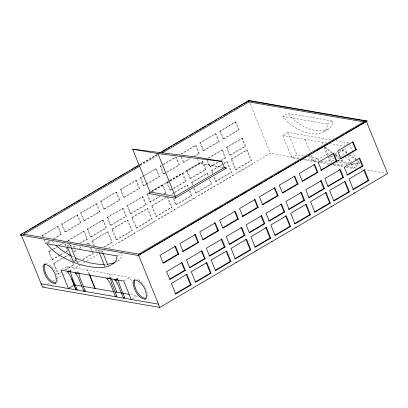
<?xml version="1.0" encoding="UTF-8"?>
<svg xmlns="http://www.w3.org/2000/svg" width="408" height="408" viewBox="0 0 408 408"><rect width="100%" height="100%" fill="white"/><g stroke="black" fill="none" stroke-linecap="round" stroke-linejoin="round"><path stroke-width="0.31" stroke-dasharray="2.04 1.53" d="M147.553 296.534C147.66 289.95 143.769 283.453 138.455 279.72M332.321 121.003L327.155 124.037C328.267 132.998 317.108 135.155 310.406 133.467C299.625 131.264 289.308 125.414 282.871 116.351L288.038 113.317L332.321 121.003C333.341 126.868 327.573 129.979 323.197 132.212M122.15 253.49L121.579 257.025L119.019 260.401L116.438 261.916M68.539 245.126L69.319 244.902A1.709 0.515 -22.1 0 1 70.171 245.05L70.013 245.381A1.617 0.49 -22.1 0 1 68.722 246.141L67.937 246.366M101.995 250.573L101.832 250.905A1.617 0.49 -22.1 0 1 100.541 251.665L99.756 251.884A1.709 0.515 -22.1 0 1 98.904 251.736L99.067 251.404A1.617 0.49 -22.1 0 1 100.358 250.65L101.143 250.425A1.709 0.515 -22.1 0 1 101.995 250.573L102.709 252.333M78.688 272.416L78.28 271.891L77.092 271.968M110.231 277.904L110.247 277.567L109.477 277.353M57.181 281.816C58.324 274.681 53.392 266.465 46.869 263.517M67.249 245.881L67.085 246.218A1.709 0.515 -22.1 0 0 67.162 246.325M110.165 278.037L110.196 277.384L109.074 277.379M139.827 164.546L156.83 154.55M140.036 164.73L157.595 154.413M140.377 164.791L157.391 154.79M140.321 165.77L159.523 154.484M42.57 236.569L42.111 235.431L57.599 226.328L58.283 226.445L61.501 234.411L54.029 238.802M61.511 224.028L77.005 214.924L77.683 215.041L80.917 223.003L65.428 232.106L64.745 231.989L61.511 224.028L62.195 224.145L77.683 215.041M80.565 212.828L96.058 203.725L96.742 203.842L99.97 211.803L84.482 220.906L83.798 220.789L80.565 212.828L81.248 212.945L96.742 203.842M100.45 201.144L115.938 192.041L116.622 192.163L119.85 200.119L104.361 209.222L103.678 209.105L100.45 201.144L101.128 201.266L116.622 192.163M120.329 189.465L135.818 180.361L136.501 180.479L139.73 188.44L124.241 197.543L123.558 197.421L120.329 189.465L121.008 189.582L136.501 180.479M146.793 184.289L144.121 185.859L143.438 185.742L140.209 177.781L143.947 175.583M144.483 175.267L155.698 168.677L156.381 168.795L159.61 176.756L147.324 183.972M166.138 172.921L164.001 174.175L163.317 174.058L160.089 166.097L162.756 164.526M163.292 164.215L175.578 156.993L176.261 157.111L179.494 165.072L166.673 172.604M180.504 154.102L195.458 145.309L196.141 145.427L199.374 153.388L194.565 156.213M199.849 142.734L215.337 133.63L216.021 133.748L219.254 141.704L203.76 150.807L203.082 150.69L199.849 142.734L200.532 142.851L216.021 133.748M219.728 131.05L235.217 121.946L235.901 122.063L239.134 130.024L223.64 139.128L222.962 139.006L219.728 131.05L220.412 131.167L235.901 122.063M42.111 235.431L42.794 235.549L58.283 226.445M140.209 177.781L140.887 177.898L156.381 168.795M160.089 166.097L160.767 166.214L162.904 164.959M163.44 164.648L176.261 157.111M181.183 154.219L196.141 145.427M43.957 239.975L45.344 243.387L50.148 240.562M53.356 238.68L60.833 234.284L61.516 234.401M64.745 231.989L80.238 222.88L80.917 223.003M83.798 220.789L99.292 211.686L99.97 211.803M103.678 209.105L119.172 200.002L119.85 200.119M123.558 197.421L139.052 188.317L139.73 188.44M143.438 185.742L158.931 176.639L159.61 176.756M163.317 174.058L165.99 172.487M166.525 172.171L178.811 164.954L179.494 165.072M181.121 157.259L183.202 162.374L190.143 158.294M193.882 156.096L198.691 153.27L199.374 153.388M203.082 150.69L218.571 141.586L219.254 141.704M222.962 139.006L238.451 129.902L239.134 130.024M47.093 242.877L49.761 241.312M183.202 162.374L183.881 162.491L190.291 158.727M47.705 243.112L50.806 241.291M151.169 191.408L169.162 180.831M169.708 180.509L199.155 163.205L224.38 167.586M60.083 255.342L52.601 259.738L51.928 259.615L48.7 251.654L52.438 249.456M52.974 249.145L56.712 246.947M59.384 245.376L64.189 242.551L67.422 250.512L68.105 250.629M68.564 241.388L68.1 240.251L83.594 231.147L84.272 231.265L87.506 239.226L80.56 243.306M87.154 229.056L102.648 219.953L103.326 220.07L106.559 228.026L91.071 237.13L90.387 237.012L87.154 229.056L87.837 229.174L103.326 220.07M107.034 217.372L122.528 208.269L123.206 208.386L126.439 216.347L110.951 225.451L110.267 225.328L107.034 217.372L107.717 217.489L123.206 208.386M126.913 205.688L142.407 196.585L143.086 196.702L146.319 204.663L130.83 213.766L130.147 213.649L126.913 205.688L127.597 205.805L143.086 196.702M160.324 196.432L150.71 202.082L150.027 201.965L146.793 194.004L148.4 193.066M151.603 191.179L162.287 184.901L162.971 185.018L166.199 192.979L164.597 193.922M172.727 189.144L170.59 190.398L169.906 190.281L166.678 182.32L169.346 180.754M169.881 180.438L182.167 173.216L182.85 173.339L186.079 181.295L173.262 188.833M186.558 170.641L202.047 161.537L202.73 161.655L205.958 169.611L190.47 178.719L189.786 178.597L186.558 170.641L187.236 170.758L202.73 161.655M208.039 158.013L221.927 149.853L222.61 149.971L225.838 157.932L221.034 160.757M226.318 147.273L241.806 138.169L242.49 138.286L245.723 146.248L230.229 155.351L229.551 155.234L226.318 147.273L226.996 147.39L242.49 138.286M49.368 251.782L51.515 250.517M53.652 249.263L56.855 247.381M60.588 245.188L63.791 243.306M68.1 240.251L68.784 240.368L84.272 231.265M146.793 194.004L147.477 194.121L148.548 193.494M151.751 191.612L162.971 185.018M166.678 182.32L167.356 182.442L169.493 181.183M170.029 180.871L182.85 173.339M208.723 158.131L222.61 149.971M152.215 191.678L169.621 181.453M170.161 181.137L200.073 163.557L222.595 167.464M51.928 259.615L59.945 254.903M60.476 254.592L63.684 252.705M65.821 251.45L67.422 250.512M72.935 247.268L76.143 245.386M79.881 243.188L86.822 239.108L87.506 239.226M90.387 237.012L105.876 227.909L106.559 228.026M110.267 225.328L125.761 216.225L126.439 216.347M130.147 213.649L145.641 204.546L146.319 204.663M150.027 201.965L159.645 196.314M163.914 193.805L165.52 192.862L166.199 192.979M169.906 190.281L172.579 188.71M173.114 188.399L185.4 181.178L186.079 181.295M189.786 178.597L205.28 169.493L205.958 169.611M207.131 160.66L209.666 166.918L219.815 160.951M220.351 160.635L225.16 157.814L225.838 157.932M229.551 155.234L245.04 146.13L245.723 146.248M60.619 255.026L65.423 252.205M65.953 251.889L68.09 250.634L67.177 248.355M73.618 247.386L76.286 245.82M209.666 166.918L210.35 167.035L218.897 162.012M62.195 271.922L58.456 274.12L57.773 274.003L53.479 263.42L63.628 257.458M64.158 257.142L68.967 254.317M73.945 251.389L76.617 249.824M79.29 248.253L81.962 246.682M86.236 244.173L88.368 242.913L89.051 243.035L89.765 244.795M94.08 246.111L91.933 240.822L107.426 231.719L108.105 231.836L112.404 242.418L103.856 247.437M111.812 229.138L127.306 220.034L127.984 220.152L132.284 230.734L116.79 239.838L116.112 239.72L111.812 229.138L112.496 229.255L127.984 220.152M131.692 217.454L147.186 208.35L147.864 208.468L152.164 219.05L136.67 228.154L135.992 228.036L131.692 217.454L132.376 217.571L147.864 208.468M151.572 205.77L167.066 196.666L171.36 207.249L172.043 207.366L167.744 196.789L152.255 205.892L151.572 205.77L155.871 216.352L156.55 216.47L172.043 207.366M174.124 192.52L171.452 194.091L172.135 194.208L174.272 192.953M174.66 192.204L186.946 184.987L187.624 185.105L188.583 187.456M192.525 185.344L191.332 182.407L206.825 173.303L207.509 173.42L208.463 175.772M212.41 173.66L211.216 170.722L223.502 163.501M224.033 163.19L226.705 161.619L227.389 161.736L231.683 172.319L216.194 181.422L215.511 181.305L213.603 176.603M231.096 159.038L246.585 149.935L247.268 150.052L251.563 160.635L236.074 169.738L235.391 169.621L231.096 159.038L231.775 159.156L247.268 150.052M53.479 263.42L54.157 263.537L64.306 257.576M64.841 257.259L69.651 254.434M74.093 251.823L77.301 249.941M79.438 248.681L82.64 246.799M86.914 244.29L89.051 243.035M91.933 240.822L92.616 240.939L108.105 231.836M174.808 192.637L187.624 185.105M191.332 182.407L192.015 182.524L207.509 173.42M211.216 170.722L211.895 170.84L227.389 161.736M298.59 158.972L291.776 157.789L282.703 135.441L287.87 132.406L331.663 140.005M61.985 269.555L67.152 266.521L129.938 277.415L132.503 283.728M57.773 274.003L60.445 272.432M64.719 269.923L73.267 264.899L73.945 265.016L73.231 263.252M76.459 260.834L77.173 262.599L79.846 261.028M82.518 259.462L92.667 253.496L93.35 253.613L92.392 251.262M99.435 249.518L96.232 251.399L95.273 249.048M103.709 247.008L111.721 242.296L112.404 242.418M116.112 239.72L131.6 230.617L132.284 230.734M135.992 228.036L151.48 218.933L152.164 219.05M155.871 216.352L171.36 207.249M173.364 198.793L175.751 204.668L191.24 195.565L191.923 195.682L189.776 190.393M193.724 188.282L195.631 192.989L211.12 183.881L211.803 184.003L209.896 179.301M215.511 181.305L230.999 172.201L231.683 172.319M235.391 169.621L250.884 160.517L251.563 160.635M65.397 270.04L73.945 265.016M77.173 262.599L77.857 262.716L80.529 261.145M83.196 259.58L93.35 253.613M99.583 249.951L96.91 251.522L95.957 249.171M175.751 204.668L176.429 204.785L191.923 195.682M195.631 192.989L196.314 193.106L211.803 184.003M42.493 287.089L45.237 285.478M47.43 284.187L50.174 282.576M52.918 280.964L55.661 279.353M56.212 279.031L62.245 275.482M62.796 275.16L66.637 272.901M69.926 270.968L79.805 265.164M80.351 264.843L84.742 262.262M86.935 260.972L99.006 253.878M101.204 252.588L105.045 250.334M108.885 248.074L270.3 153.214L300.104 158.386M117.601 255.638L121.217 253.511M291.776 157.789L296.942 154.754L304.373 156.045M318.73 161.619L317.383 158.299L312.222 161.333L309.386 154.357M311.309 155.198L313.971 161.752L327.604 153.745L330.036 154.163M328.67 157.289L334.121 154.081M334.667 153.76L336.85 152.48M339.028 151.2L341.756 149.598L343.46 149.894L348.937 154.056M331.005 164.71L328.124 157.605L329.827 157.901L333.096 155.978M335.279 154.698L338.553 152.776M339.094 152.454L343.46 149.894M124.256 280.755L129.938 277.415M337.549 160.864L340.277 159.263M348.35 163.674L337.824 161.849L332.663 164.883L343.806 166.816M346.285 167.249L353.093 168.428L358.26 165.393L356.108 160.104M132.233 298.819L137.394 295.785L129.963 294.494M115.25 262.543L119.019 260.401M118.284 282.78L117.805 282.963M328.358 129.178C313.589 134.411 296.937 125.062 288.038 113.317M74.98 259.87L74.577 260.003A1.617 0.49 -22.1 0 0 74.185 260.171M68.748 270.718L70.033 270.494L70.849 270.866M116.096 278.95L117.489 278.659L118.31 279.031M108.635 277.455L109.181 277.312M116.54 278.827L118.152 278.939M321.269 161.43L335.238 160.4M337.778 160.211L340.955 159.977L342.659 160.273L341.659 159.518M336.84 160.706L342.659 160.273M346.79 164.602L339.17 165.164L337.824 161.849M350.6 164.322L360.126 163.618M105.341 264.379L106.519 264.338M282.871 116.351L327.155 124.037M336.044 140.765L349.187 143.045L344.02 146.079L330.49 143.733M282.703 135.441L326.186 142.989M335.514 155.117L339.772 155.856M340.379 155.958L342.205 156.274M337.447 160.808L349.615 162.919M352.655 163.45L359.693 163.231L357.199 161.339M308.091 156.687L317.383 158.299M351.446 164.215L358.26 165.393M304.45 159.14L317.49 161.405M320.591 161.94L330.5 163.659M333.596 164.2L344.138 166.025M347.244 166.566L357.179 168.29M360.279 168.83L363.385 169.366M364.007 169.478L386.361 173.354M302.93 159.722L313.915 161.629M313.971 161.752L318.842 162.598M319.449 162.705L330.398 164.602M252.231 163.832L252.909 163.955L237.42 173.058L236.737 172.936M232.825 175.236L233.509 175.353L218.015 184.457L217.337 184.339M213.772 186.436L214.455 186.553L198.961 195.656L198.283 195.539M193.892 198.115L194.575 198.237L179.081 207.341L178.403 207.223M174.012 209.799L174.695 209.916L159.202 219.025L158.523 218.902M154.132 221.483L154.816 221.6L139.322 230.704L138.644 230.586M134.252 233.167L134.931 233.284L119.442 242.388L118.759 242.27M45.344 243.387L46.022 243.505L44.64 240.098M48.7 251.654L49.378 251.772L52.601 259.738M136.91 279.143L137.94 279.526M200.073 163.557L199.155 163.205L197.574 159.314M72.043 256.306L73.746 257.116M345.127 157.065L351.441 161.828M334.407 158.87L327.604 153.745L324.722 146.64M349.437 154.438L356.908 160.12M357.408 160.497L359.402 162.012M346.739 153.382L341.756 149.598L344.638 156.697M348.728 154.897L355.205 159.824M325.217 147.018L332.693 152.699M335.182 154.591L339.665 158.003M324.513 147.482L331.985 153.163M335.473 155.815L340.955 159.977M52.234 241.138L55.019 244.321M349.421 143.636L352.288 150.695M352.527 151.281L355.873 159.513M344.74 147.844L347.601 154.902M347.84 155.489L351.186 163.725M351.426 164.312L353.093 168.428M329.827 157.901L331.714 162.557M321.881 142.239L322.81 144.519M323.962 147.364L327.43 155.902M304.842 139.281L310.167 152.373M287.87 132.406L296.942 154.754M250.022 103.265L270.3 153.214M235.217 121.946L238.451 129.902M241.806 138.169L245.04 146.13M246.585 149.935L250.884 160.517M220.412 131.167L223.64 139.128M226.996 147.39L230.229 155.351M231.775 159.156L236.074 169.738M215.337 133.63L218.571 141.586M221.927 149.853L225.16 157.814M226.705 161.619L230.999 172.201M200.532 142.851L203.76 150.807M207.351 159.645L210.35 167.035M211.895 170.84L212.849 173.191M214.282 176.72L216.194 181.422M195.458 145.309L198.691 153.27M202.047 161.537L205.28 169.493M206.825 173.303L208.019 176.241M209.452 179.77L211.12 183.881M181.57 156.805L183.881 162.491M187.236 170.758L190.47 178.719M192.015 182.524L192.969 184.875M194.402 188.404L196.314 193.106M175.578 156.993L178.811 164.954M182.167 173.216L185.4 181.178M186.946 184.987L188.139 187.925M189.332 190.862L191.24 195.565M160.767 166.214L164.001 174.175M167.356 182.442L170.59 190.398M174.043 198.91L176.429 204.785M155.698 168.677L158.931 176.639M162.287 184.901L165.52 192.862M140.887 177.898L144.121 185.859M147.477 194.121L150.71 202.082M152.255 205.892L156.55 216.47M135.818 180.361L139.052 188.317M142.407 196.585L145.641 204.546M147.186 208.35L151.48 218.933M121.008 189.582L124.241 197.543M127.597 205.805L130.83 213.766M132.376 217.571L136.67 228.154M115.938 192.041L119.172 200.002M122.528 208.269L125.761 216.225M127.306 220.034L131.6 230.617M101.128 201.266L104.361 209.222M107.717 217.489L110.951 225.451M112.496 229.255L116.79 239.838M96.058 203.725L99.292 211.686M102.648 219.953L105.876 227.909M107.426 231.719L111.721 242.296M109.497 273.87L111.129 277.884M81.248 212.945L84.482 220.906M87.837 229.174L91.071 237.13M92.616 240.939L94.523 245.641M91.198 248.324L92.157 250.675M77.005 214.924L80.238 222.88M83.594 231.147L86.822 239.108M88.368 242.913L89.087 244.678M90.28 247.615L92.667 253.496M62.195 224.145L65.428 232.106M68.784 240.368L69.243 241.505M70.63 244.917L71.553 247.192M76.903 260.365L77.857 262.716M70.171 245.05L71.104 247.34M69.717 244.234L71.334 248.212M65.331 243.806L66.244 246.085M57.599 226.328L60.833 234.284M69.207 254.903L71.594 260.783M71.834 261.37L73.267 264.899M67.152 266.521L68.779 270.535M42.794 235.549L43.243 236.691M54.157 263.537L58.456 274.12M67.31 245.897A1.617 0.49 -22.1 0 1 68.6 245.137M73.517 260.564A1.617 0.49 -22.1 0 1 73.817 260.36M89.454 274.66L87.593 270.065L89.469 274.66"/><path stroke-width="0.61" d="M175.226 198.161L175.302 196.427L157.901 153.566L132.677 149.19L150.078 192.046L175.302 196.427L224.38 167.586L226.348 168.116L175.226 198.161L148.956 193.596L150.078 192.046M76.184 260.08L71.334 247.911M138.378 255.51L138.684 254.123L365.236 120.987L367.22 121.028L138.378 255.51L20.4 235.039L21.884 233.855L139.276 164.868M134.716 279.98C133.105 287.201 138.587 297.493 146.141 298.646M76.041 289.619C75.684 290.384 78.035 289.522 76.964 289.318M107.151 278.113L107.12 278.761L108.242 278.771M107.258 278.047L107.069 278.577L110.002 283.035L115.52 296.626L116.336 296.621L116.846 296.259L111.328 282.673L110.522 278.287M115.163 279.419L114.969 279.949L117.902 284.407L123.42 297.998L124.236 297.993L124.731 297.57L119.233 284.045L118.539 280.286M45.589 263.604L44.676 264.353C43.064 271.575 48.542 281.867 56.095 283.019M67.978 271.055L67.514 271.784L70.446 276.241L75.965 289.828M75.883 272.427L75.414 273.156L78.346 277.613L83.864 291.2L84.68 291.2L85.196 290.838L79.677 277.251L78.871 272.865M115.439 279.225C113.613 280.551 117.183 280.393 117.795 279.602M117.351 282.632L117.336 282.994M115.704 296.335L115.52 296.626M159.574 152.939L248.436 100.715L249.242 100.552L367.22 121.028M20.4 235.039L22.593 233.748M24.24 232.779L25.337 232.132M26.438 231.489L28.081 230.52M29.182 229.877L30.824 228.908M31.926 228.266L35.766 226.006M36.863 225.359L41.254 222.783M42.35 222.136L43.998 221.167M45.094 220.524L46.191 219.876M47.838 218.912L48.934 218.265M50.036 217.622L51.678 216.653M52.78 216.011L56.62 213.751M57.717 213.109L59.364 212.14M61.011 211.171L62.108 210.528M63.755 209.559L64.852 208.911M65.948 208.269L67.595 207.3M68.692 206.657L69.788 206.009M70.89 205.367L72.532 204.398M73.634 203.755L75.276 202.786M76.378 202.144L80.218 199.884M81.865 198.915L85.706 196.661M86.802 196.013L88.449 195.044M89.546 194.402L91.193 193.433M92.29 192.79L93.386 192.143M94.488 191.5L96.13 190.531M97.232 189.888L101.618 187.308M102.719 186.66L106.559 184.406M108.207 183.437L109.303 182.789M110.4 182.147L112.047 181.178M113.144 180.535L114.24 179.887M115.342 179.245L116.984 178.276M118.085 177.633L125.215 173.441M126.317 172.793L127.413 172.151M129.061 171.181L130.157 170.534M131.254 169.891L132.901 168.922M133.997 168.28L137.838 166.02M162.532 151.511L166.923 148.93M168.019 148.282L169.667 147.314M170.768 146.671L171.865 146.023M173.512 145.059L174.609 144.412M175.705 143.769L177.352 142.8M178.449 142.157L185.033 138.286M186.68 137.317L187.777 136.675M189.424 135.706L190.521 135.058M191.617 134.416L193.264 133.447M194.361 132.804L195.463 132.156M196.559 131.514L198.206 130.545M199.303 129.902L200.95 128.933M202.047 128.291L205.887 126.031M207.534 125.062L211.375 122.808M212.471 122.16L214.118 121.191M215.215 120.549L216.862 119.58M217.959 118.937L219.06 118.289M220.157 117.647L221.804 116.678M222.901 116.035L227.292 113.455M228.388 112.807L232.229 110.553M233.876 109.584L234.972 108.936M236.069 108.293L237.716 107.324M238.813 106.682L242.658 104.422M243.755 103.78L249.242 100.552M249.064 100.914L249.584 100.613M23.48 234.432L139.776 166.092M161.716 153.199L248.936 101.939L363.849 121.885M148.956 193.596L150.042 192.959M74.608 284.886L68.411 288.527L60.955 270.162L123.741 281.056L131.197 299.426M138.037 255.454L141.846 253.215M142.948 252.567L144.595 251.598M145.692 250.956L146.788 250.308M147.885 249.665L162.71 240.955M163.807 240.312L165.454 239.343M166.551 238.695L168.198 237.731M169.294 237.084L173.14 234.824M174.236 234.182L178.627 231.601M179.724 230.954L186.313 227.083M187.41 226.44L189.057 225.471M190.154 224.823L202.23 217.729M203.332 217.082L207.172 214.827M208.269 214.18L212.66 211.599M213.761 210.951L223.089 205.469M224.191 204.826L225.838 203.857M226.935 203.209L233.519 199.339M234.62 198.696L239.011 196.115M240.108 195.468L246.697 191.597M247.794 190.954L249.441 189.985M250.537 189.338L251.634 188.695M252.736 188.047L262.614 182.243M263.711 181.596L267.556 179.341M268.653 178.694L273.044 176.113M274.14 175.471L283.473 169.983M284.575 169.34L286.217 168.371M287.319 167.724L291.159 165.47M292.255 164.822L293.903 163.853M295.004 163.21L298.845 160.951M299.941 160.308L307.081 156.111M308.178 155.468L309.825 154.499M310.921 153.857L312.018 153.209M313.12 152.566L314.762 151.597M315.863 150.95L327.94 143.856M329.037 143.208L330.684 142.239M331.78 141.596L333.428 140.627M334.524 139.985L338.37 137.726M339.466 137.078L343.857 134.497M344.954 133.855L351.543 129.984M352.64 129.336L354.287 128.367M355.383 127.724L359.229 125.465M360.325 124.823L366.705 121.334M195.366 234.518L179.872 243.622L183.105 251.583L198.594 242.48L195.366 234.518L194.682 234.401M255.005 199.471L239.516 208.575L242.745 216.531L258.238 207.427L255.005 199.471L254.322 199.349L257.555 207.31L258.238 207.427M314.645 164.419L299.156 173.522L302.384 181.484L317.878 172.38L314.645 164.419L313.966 164.302L317.195 172.263L317.878 172.38M163.078 262.834L178.036 254.041L178.714 254.159L175.486 246.203L159.992 255.306L163.226 263.262L178.714 254.159M182.422 251.461L197.916 242.357L198.594 242.48M202.837 239.465L217.796 230.678L218.479 230.795L215.246 222.834L199.752 231.938L202.985 239.899L218.479 230.795M222.717 227.781L237.675 218.994L238.359 219.111L235.125 211.15L219.631 220.254L222.865 228.215L238.359 219.111M242.066 216.413L257.555 207.31M261.946 204.729L277.435 195.626L278.118 195.748L274.885 187.787L259.396 196.891L262.625 204.852L278.118 195.748M282.361 192.734L297.315 183.947L297.998 184.064L294.765 176.103L279.276 185.207L282.504 193.168L297.998 184.064M302.241 181.05L317.195 172.263M336.931 161.18L336.248 161.063L320.759 170.167L321.443 170.284L336.931 161.18L333.698 153.224L318.209 162.328L321.443 170.284M340.695 158.452L356.128 149.379M356.332 149.782L340.843 158.885L337.61 150.924L353.104 141.821L356.332 149.782L355.654 149.66L352.42 141.704M221.855 239.124L206.366 248.227L209.6 256.183L225.089 247.08L221.855 239.124L221.177 239.001M261.62 215.756L246.126 224.859L249.359 232.82L264.848 223.717L261.62 215.756L260.936 215.638L264.17 223.594L264.848 223.717M281.5 204.071L266.006 213.175L269.239 221.136L284.728 212.032L281.5 204.071L280.816 203.954L284.05 211.915L284.728 212.032M321.259 180.708L305.765 189.812L308.999 197.768L324.493 188.664L321.259 180.708L320.576 180.586L323.809 188.547L324.493 188.664M169.692 279.118L184.645 270.331L185.329 270.448L182.096 262.487L166.607 271.59L169.84 279.551L185.329 270.448M189.572 267.434L204.53 258.647L205.209 258.764L201.975 250.803L186.487 259.906L189.72 267.867L205.209 258.764M208.916 256.066L224.41 246.962L225.089 247.08M229.332 244.071L244.29 235.278L244.968 235.396L241.74 227.44L226.246 236.543L229.48 244.499L244.968 235.396M249.212 232.387L264.17 223.594M268.556 221.019L284.05 211.915M288.436 209.335L303.929 200.231L304.613 200.348L301.379 192.387L285.886 201.491L289.119 209.452L304.613 200.348M308.851 197.339L323.809 188.547M327.905 186.14L342.863 177.347L343.546 177.47L340.313 169.509L324.824 178.612L328.052 186.573L343.546 177.47M346.775 175.052L362.743 165.668M362.947 166.066L347.458 175.17L344.225 167.209L359.713 158.105L362.947 166.066L362.263 165.949L359.035 157.988M266.414 227.572L250.925 236.676L255.219 247.258L270.713 238.155L266.414 227.572L265.736 227.455L270.03 238.032L270.713 238.155M326.058 192.525L310.565 201.629L314.864 212.206L330.353 203.102L326.058 192.525L325.375 192.403L329.674 202.985L330.353 203.102M175.022 293.872L190.511 284.769L191.194 284.886L186.895 274.304L171.406 283.407L175.7 293.99L191.194 284.886M195.432 281.872L210.39 273.085L211.074 273.202L206.774 262.619L191.286 271.723L195.58 282.305L211.074 273.202M215.312 270.188L230.27 261.4L230.954 261.518L226.654 250.94L211.166 260.044L215.46 270.621L230.954 261.518M234.661 258.82L250.15 249.716L250.833 249.834L246.534 239.256L231.045 248.36L235.339 258.937L250.833 249.834M254.541 247.136L270.03 238.032M274.956 235.141L289.91 226.353L290.593 226.471L286.299 215.888L270.805 224.992L275.104 235.574L290.593 226.471M294.301 223.773L309.789 214.669L310.473 214.786L306.179 204.204L290.685 213.308L294.984 223.89L310.473 214.786M314.18 212.089L329.674 202.985M333.77 200.578L348.728 191.786L349.406 191.908L345.112 181.325L329.618 190.429L333.917 201.011L349.406 191.908M352.64 189.49L368.128 180.387L368.812 180.504L364.512 169.922L349.024 179.025L353.318 189.608L368.812 180.504M21.257 234.794L42.493 287.089L159.793 307.448L387.6 173.568L366.364 121.273M78.239 272.809L76.592 273.345L75.414 273.156M123.752 297.636L123.42 297.998M67.514 271.784L68.687 271.973L70.334 271.437L71.568 276.104L77.081 289.69M109.533 278.414L107.727 278.863M109.426 278.48L108.574 278.756M117.438 279.786L116.147 280.143L114.969 279.949M114.709 262.849L107.697 264.292M84.706 290.7L85.175 290.776M124.261 297.493L124.731 297.57M104.162 264.425C94.273 264.578 84.466 261.839 75.449 257.927M116.52 296.111L116.826 296.198M132.677 149.19L196.666 157.085L221.891 161.461L224.38 167.586M157.901 153.566L221.891 161.461M365.236 120.987L248.436 100.715L248.936 101.939M224.471 167.79L226.348 168.116M353.986 192.805L354.664 192.923M331.021 206.305L331.699 206.423M295.647 227.088L296.33 227.21M271.376 241.352L272.06 241.47M255.887 250.456L256.571 250.573M236.008 262.14L236.691 262.257M21.884 233.855L138.684 254.123M75.225 284.993L82.039 286.176M83.278 286.39L113.827 291.695M115.076 291.909L129.341 294.387M41.157 283.8L158.452 304.154M107.493 278.771L107.069 278.577M71.477 256.035L62.103 250.522L56.212 245.682M363.834 169.804L368.128 180.387M333.02 153.107L336.248 161.063M339.629 169.391L342.863 177.347M344.429 181.208L348.728 191.786M294.086 175.986L297.315 183.947M300.696 192.27L303.929 200.231M305.495 204.087L309.789 214.669M274.202 187.67L277.435 195.626M285.615 215.771L289.91 226.353M234.442 211.033L237.675 218.994M241.057 227.322L244.29 235.278M245.856 239.139L250.15 249.716M214.562 222.717L217.796 230.678M221.406 239.572L224.41 246.962M226.216 251.41L230.27 261.4M194.912 234.967L197.916 242.357M201.297 250.685L204.53 258.647M206.096 262.502L210.39 273.085M174.803 246.085L178.036 254.041M181.417 262.37L184.645 270.331M186.216 274.186L190.511 284.769M138.557 255.148L159.793 307.448M102.944 252.919L107.947 265.231M111.593 279.036L116.953 292.235M99.384 252.909L104.856 266.399M67.32 246.789L72.894 260.523M71.782 278.781L74.771 286.146M75.46 287.844L76.148 289.542M76.138 259.814A1.709 0.515 -22.1 0 1 76.214 259.927M76.056 260.258A1.617 0.49 -22.1 0 1 74.761 261.018L73.981 261.242A1.709 0.515 -22.1 0 1 73.129 261.094M43.146 266.322C43.284 273.233 47.634 282.632 55.065 283.626L55.983 282.877C57.589 275.655 52.112 265.363 44.559 264.211L43.641 264.96L43.146 266.322M133.186 281.948C133.324 288.859 137.674 298.258 145.11 299.253L146.023 298.503C147.635 291.281 142.157 280.99 134.599 279.837L133.686 280.587L133.186 281.948M117.086 255.938L116.413 260.059C108.594 271.458 91.632 267.26 80.361 264.726C67.677 260.681 55.024 254.414 46.675 243.719L117.086 255.938M95.049 288.436L89.454 274.66L95.049 288.436"/></g></svg>
